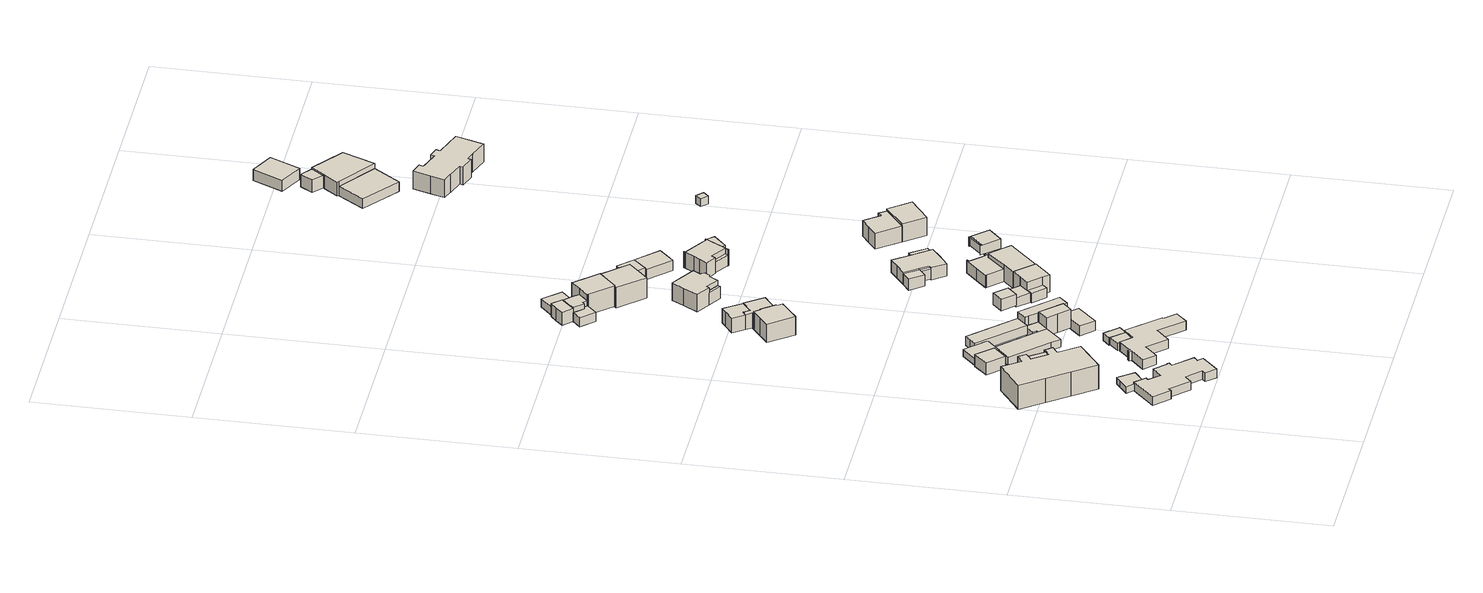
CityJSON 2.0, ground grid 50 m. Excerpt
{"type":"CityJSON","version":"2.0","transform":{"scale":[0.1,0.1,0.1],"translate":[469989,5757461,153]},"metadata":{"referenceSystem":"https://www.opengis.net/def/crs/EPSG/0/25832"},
"CityObjects":{
"building1":{"type":"Building","attributes":{"Gemeindeschluessel":"05711000","BezugspunktDach":"2000","function":"31001_1010","measuredHeight":3.05},"address":[{"country":"Germany","locality":"Bielefeld","thoroughfareNumber":"36","thoroughfareName":"Pferdekampweg"}],"geometry":[{"type":"Solid","lod":"1","boundaries":[[[[0,1,2,3,4,5,6,7,8,9,10,11,12,13,14,15,16,17,18,19,20,21]],[[22,23,24,25,26,27,28,29,30,31,32,33,34,35,36,37,38,39,40,41,42,43]],[[22,43,21,20]],[[23,22,20,19]],[[24,23,19,18]],[[25,24,18,17]],[[26,25,17,16]],[[27,26,16,15]],[[28,27,15,14]],[[29,28,14,13]],[[30,29,13,12]],[[31,30,12,11]],[[32,31,11,10]],[[33,32,10,9]],[[34,33,9,8]],[[35,34,8,7]],[[36,35,7,6]],[[37,36,6,5]],[[38,37,5,4]],[[39,38,4,3]],[[40,39,3,2]],[[41,40,2,1]],[[42,41,1,0]],[[43,42,0,21]]]]}]},
"building2":{"type":"Building","attributes":{"Gemeindeschluessel":"05711000","BezugspunktDach":"2000","function":"51009_1611","measuredHeight":2.29},"address":[{"country":"Germany"}],"geometry":[{"type":"Solid","lod":"1","boundaries":[[[[44,45,46,47,48,49,50]],[[51,52,53,54,55,56,57]],[[51,57,50,49]],[[52,51,49,48]],[[53,52,48,47]],[[54,53,47,46]],[[55,54,46,45]],[[56,55,45,44]],[[57,56,44,50]]]]}]},
"building3":{"type":"Building","attributes":{"Gemeindeschluessel":"05711000","function":"31001_1010"},"address":[{"country":"Germany","locality":"Bielefeld","thoroughfareNumber":"34b","thoroughfareName":"Pferdekampweg"},{"country":"Germany","locality":"Bielefeld","thoroughfareNumber":"34a","thoroughfareName":"Pferdekampweg"}],"children":["building3-1","building3-2"]},
"building3-1":{"type":"BuildingPart","attributes":{"BezugspunktDach":"2000","measuredHeight":9.28},"parents":["building3"],"geometry":[{"type":"Solid","lod":"1","boundaries":[[[[58,59,60,61,62,63,64,65,66,67,68,69,70,71,72,73]],[[74,75,76,77,78,79,80,81,82,83,84,85,86,87,88,89]],[[74,89,73,72]],[[75,74,72,71]],[[76,75,71,70]],[[77,76,70,69]],[[78,77,69,68]],[[79,78,68,67]],[[80,79,67,66]],[[81,80,66,65]],[[82,81,65,64]],[[83,82,64,63]],[[84,83,63,62]],[[85,84,62,61]],[[86,85,61,60]],[[87,86,60,59]],[[88,87,59,58]],[[89,88,58,73]]]]}]},
"building3-2":{"type":"BuildingPart","attributes":{"BezugspunktDach":"2000","measuredHeight":8.05},"parents":["building3"],"geometry":[{"type":"Solid","lod":"1","boundaries":[[[[90,91,92,93]],[[79,78,77,80]],[[79,80,93,92]],[[78,79,92,91]],[[77,78,91,90]],[[80,77,90,93]]]]}]},
"building4":{"type":"Building","attributes":{"Gemeindeschluessel":"05711000","BezugspunktDach":"2000","function":"31001_2460","measuredHeight":5.21},"address":[{"country":"Germany","locality":"Bielefeld","thoroughfareNumber":"40","thoroughfareName":"Pferdekampweg"}],"geometry":[{"type":"Solid","lod":"1","boundaries":[[[[94,95,96,97]],[[98,99,100,101]],[[98,101,97,96]],[[99,98,96,95]],[[100,99,95,94]],[[101,100,94,97]]]]}]},
"building5":{"type":"Building","attributes":{"Gemeindeschluessel":"05711000","BezugspunktDach":"2000","function":"51009_1610","measuredHeight":2.5},"address":[{"country":"Germany"}],"geometry":[{"type":"Solid","lod":"1","boundaries":[[[[102,103,104,105,106]],[[107,108,109,110,111]],[[107,111,106,105]],[[108,107,105,104]],[[109,108,104,103]],[[110,109,103,102]],[[111,110,102,106]]]]}]},
"building6":{"type":"Building","attributes":{"Gemeindeschluessel":"05711000","function":"31001_2740"},"address":[{"country":"Germany","locality":"Bielefeld","thoroughfareNumber":"40","thoroughfareName":"Pferdekampweg"}],"children":["building6-1","building6-2"]},
"building6-1":{"type":"BuildingPart","attributes":{"BezugspunktDach":"2000","measuredHeight":2.87},"parents":["building6"],"geometry":[{"type":"Solid","lod":"1","boundaries":[[[[112,113,114,115,116,117,118]],[[119,120,121,122,123,124,125]],[[119,125,118,117]],[[120,119,117,116]],[[121,120,116,115]],[[122,121,115,114]],[[123,122,114,113]],[[124,123,113,112]],[[125,124,112,118]]]]}]},
"building6-2":{"type":"BuildingPart","attributes":{"BezugspunktDach":"2000","measuredHeight":2.87},"parents":["building6"],"geometry":[{"type":"Solid","lod":"1","boundaries":[[[[126,127,128,129,130,112,118,131]],[[125,124,132,133,134,135,136,137]],[[125,137,131,118]],[[124,125,118,112]],[[132,124,112,130]],[[133,132,130,129]],[[134,133,129,128]],[[135,134,128,127]],[[136,135,127,126]],[[137,136,126,131]]]]}]},
"building7":{"type":"Building","attributes":{"Gemeindeschluessel":"05711000","BezugspunktDach":"2000","function":"31001_1010","measuredHeight":3.17},"address":[{"country":"Germany","locality":"Bielefeld","thoroughfareNumber":"38","thoroughfareName":"Pferdekampweg"}],"geometry":[{"type":"Solid","lod":"1","boundaries":[[[[138,139,140,141,142,143,144,145,146,147,148,149,150,151,152,153,154]],[[155,156,157,158,159,160,161,162,163,164,165,166,167,168,169,170,171]],[[155,171,154,153]],[[156,155,153,152]],[[157,156,152,151]],[[158,157,151,150]],[[159,158,150,149]],[[160,159,149,148]],[[161,160,148,147]],[[162,161,147,146]],[[163,162,146,145]],[[164,163,145,144]],[[165,164,144,143]],[[166,165,143,142]],[[167,166,142,141]],[[168,167,141,140]],[[169,168,140,139]],[[170,169,139,138]],[[171,170,138,154]]]]}]},
"building8":{"type":"Building","attributes":{"Gemeindeschluessel":"05711000","function":"31001_2460"},"address":[{"country":"Germany","locality":"Bielefeld","thoroughfareNumber":"38","thoroughfareName":"Pferdekampweg"}],"children":["building8-1","building8-2"]},
"building8-1":{"type":"BuildingPart","attributes":{"BezugspunktDach":"2000","measuredHeight":2.53},"parents":["building8"],"geometry":[{"type":"Solid","lod":"1","boundaries":[[[[172,173,174,175,176]],[[177,178,179,180,181]],[[177,181,176,175]],[[178,177,175,174]],[[179,178,174,173]],[[180,179,173,172]],[[181,180,172,176]]]]}]},
"building8-2":{"type":"BuildingPart","attributes":{"BezugspunktDach":"2000","measuredHeight":2.61},"address":[{"country":"Germany","locality":"Bielefeld","thoroughfareNumber":"38","thoroughfareName":"Pferdekampweg"}],"parents":["building8"],"geometry":[{"type":"Solid","lod":"1","boundaries":[[[[182,183,184,185,172,176,186]],[[187,188,189,190,191,192,193]],[[187,193,186,176]],[[188,187,176,172]],[[189,188,172,185]],[[190,189,185,184]],[[191,190,184,183]],[[192,191,183,182]],[[193,192,182,186]]]]}]},
"building9":{"type":"Building","attributes":{"Gemeindeschluessel":"05711000","BezugspunktDach":"2000","function":"31001_2460","measuredHeight":3.44},"address":[{"country":"Germany","locality":"Bielefeld","thoroughfareNumber":"40","thoroughfareName":"Pferdekampweg"}],"geometry":[{"type":"Solid","lod":"1","boundaries":[[[[194,195,196,197,198,199]],[[200,110,201,202,203,204]],[[200,204,199,198]],[[110,200,198,197]],[[201,110,197,196]],[[202,201,196,195]],[[203,202,195,194]],[[204,203,194,199]]]]}]},
"building10":{"type":"Building","attributes":{"Gemeindeschluessel":"05711000","BezugspunktDach":"2100","function":"51009_1610","measuredHeight":3.35},"address":[{"country":"Germany"}],"geometry":[{"type":"Solid","lod":"1","boundaries":[[[[205,206,207,208]],[[209,210,211,212]],[[209,212,208,207]],[[210,209,207,206]],[[211,210,206,205]],[[212,211,205,208]]]]}]},
"building11":{"type":"Building","attributes":{"Gemeindeschluessel":"05711000","function":"31001_1100"},"address":[{"country":"Germany","locality":"Bielefeld","thoroughfareNumber":"40","thoroughfareName":"Pferdekampweg"}],"children":["building11-1","building11-2"]},
"building11-1":{"type":"BuildingPart","attributes":{"BezugspunktDach":"2000","measuredHeight":8.12},"parents":["building11"],"geometry":[{"type":"Solid","lod":"1","boundaries":[[[[213,214,215,216,217,218,219,220]],[[221,222,223,224,225,226,227,228]],[[221,228,220,219]],[[222,221,219,218]],[[223,222,218,217]],[[224,223,217,216]],[[225,224,216,215]],[[226,225,215,214]],[[227,226,214,213]],[[228,227,213,220]]]]}]},
"building11-2":{"type":"BuildingPart","attributes":{"BezugspunktDach":"2000","measuredHeight":8.36},"parents":["building11"],"geometry":[{"type":"Solid","lod":"1","boundaries":[[[[229,230,231,232,233]],[[234,235,236,223,222]],[[234,222,233,232]],[[235,234,232,231]],[[236,235,231,230]],[[223,236,230,229]],[[222,223,229,233]]]]}]},
"building12":{"type":"Building","attributes":{"Gemeindeschluessel":"05711000","function":"31001_1010"},"address":[{"country":"Germany","locality":"Bielefeld","thoroughfareNumber":"35","thoroughfareName":"Pferdekampweg"}],"children":["building12-1","building12-2","building12-3"]},
"building12-1":{"type":"BuildingPart","attributes":{"BezugspunktDach":"2000","measuredHeight":8.69},"parents":["building12"],"geometry":[{"type":"Solid","lod":"1","boundaries":[[[[237,238,239,240,241,242,243,244,245,246,247]],[[248,249,250,251,252,253,254,255,256,257,258]],[[248,258,247,246]],[[249,248,246,245]],[[250,249,245,244]],[[251,250,244,243]],[[252,251,243,242]],[[253,252,242,241]],[[254,253,241,240]],[[255,254,240,239]],[[256,255,239,238]],[[257,256,238,237]],[[258,257,237,247]]]]}]},
"building12-2":{"type":"BuildingPart","attributes":{"BezugspunktDach":"2000","measuredHeight":7.67},"address":[{"country":"Germany","locality":"Bielefeld","thoroughfareNumber":"35","thoroughfareName":"Pferdekampweg"}],"parents":["building12"],"geometry":[{"type":"Solid","lod":"1","boundaries":[[[[259,260,261,262,263,264,265,266,267,268,269]],[[270,271,272,273,274,275,276,277,278,279,280]],[[270,280,269,268]],[[271,270,268,267]],[[272,271,267,266]],[[273,272,266,265]],[[274,273,265,264]],[[275,274,264,263]],[[276,275,263,262]],[[277,276,262,261]],[[278,277,261,260]],[[279,278,260,259]],[[280,279,259,269]]]]}]},
"building12-3":{"type":"BuildingPart","attributes":{"BezugspunktDach":"2000","measuredHeight":7.54},"address":[{"country":"Germany","locality":"Bielefeld","thoroughfareNumber":"35","thoroughfareName":"Pferdekampweg"}],"parents":["building12"],"geometry":[{"type":"Solid","lod":"1","boundaries":[[[[281,282,283,284,285,286,287,288]],[[289,279,278,277,290,291,292,280]],[[289,280,288,287]],[[279,289,287,286]],[[278,279,286,285]],[[277,278,285,284]],[[290,277,284,283]],[[291,290,283,282]],[[292,291,282,281]],[[280,292,281,288]]]]}]},
"building13":{"type":"Building","attributes":{"Gemeindeschluessel":"05711000","BezugspunktDach":"2100","function":"51009_1610","measuredHeight":3.05},"address":[{"country":"Germany"}],"geometry":[{"type":"Solid","lod":"1","boundaries":[[[[293,294,295,296,297,298,299]],[[300,301,302,303,304,305,306]],[[300,306,299,298]],[[301,300,298,297]],[[302,301,297,296]],[[303,302,296,295]],[[304,303,295,294]],[[305,304,294,293]],[[306,305,293,299]]]]}]},
"building14":{"type":"Building","attributes":{"Gemeindeschluessel":"05711000","BezugspunktDach":"2000","function":"31001_2460","measuredHeight":5.23},"address":[{"country":"Germany","locality":"Bielefeld","thoroughfareNumber":"40b","thoroughfareName":"Pferdekampweg"}],"geometry":[{"type":"Solid","lod":"1","boundaries":[[[[307,308,309,310]],[[311,312,313,314]],[[311,314,310,309]],[[312,311,309,308]],[[313,312,308,307]],[[314,313,307,310]]]]}]},
"building15":{"type":"Building","attributes":{"Gemeindeschluessel":"05711000","BezugspunktDach":"2000","function":"31001_2460","measuredHeight":5.97},"address":[{"country":"Germany","locality":"Bielefeld","thoroughfareNumber":"116","thoroughfareName":"Senner Hellweg"}],"geometry":[{"type":"Solid","lod":"1","boundaries":[[[[315,316,317,318,319,320,321]],[[306,322,323,324,325,326,327]],[[306,327,321,320]],[[322,306,320,319]],[[323,322,319,318]],[[324,323,318,317]],[[325,324,317,316]],[[326,325,316,315]],[[327,326,315,321]]]]}]},
"building16":{"type":"Building","attributes":{"Gemeindeschluessel":"05711000","function":"31001_1010"},"address":[{"country":"Germany","locality":"Bielefeld","thoroughfareNumber":"116","thoroughfareName":"Senner Hellweg"}],"children":["building16-1","building16-2"]},
"building16-1":{"type":"BuildingPart","attributes":{"BezugspunktDach":"2000","measuredHeight":9.61},"parents":["building16"],"geometry":[{"type":"Solid","lod":"1","boundaries":[[[[328,329,330,331,332,333,334,335,336,337,338,339,340]],[[341,342,343,344,345,346,347,348,349,350,351,352,353]],[[341,353,340,339]],[[342,341,339,338]],[[343,342,338,337]],[[344,343,337,336]],[[345,344,336,335]],[[346,345,335,334]],[[347,346,334,333]],[[348,347,333,332]],[[349,348,332,331]],[[350,349,331,330]],[[351,350,330,329]],[[352,351,329,328]],[[353,352,328,340]]]]}]},
"building16-2":{"type":"BuildingPart","attributes":{"BezugspunktDach":"2000","measuredHeight":6.7},"parents":["building16"],"geometry":[{"type":"Solid","lod":"1","boundaries":[[[[354,355,356,357,358,359,360,361,362]],[[363,348,364,365,366,367,368,369,350]],[[363,350,362,361]],[[348,363,361,360]],[[364,348,360,359]],[[365,364,359,358]],[[366,365,358,357]],[[367,366,357,356]],[[368,367,356,355]],[[369,368,355,354]],[[350,369,354,362]]]]}]},
"building17":{"type":"Building","attributes":{"Gemeindeschluessel":"05711000","function":"31001_1010"},"address":[{"country":"Germany","locality":"Bielefeld","thoroughfareNumber":"40b","thoroughfareName":"Pferdekampweg"}],"children":["building17-1","building17-2","building17-3"]},
"building17-1":{"type":"BuildingPart","attributes":{"BezugspunktDach":"2000","measuredHeight":8.81},"parents":["building17"],"geometry":[{"type":"Solid","lod":"1","boundaries":[[[[370,371,372,373,374,375,376,377]],[[378,379,380,381,382,383,384,385]],[[378,385,377,376]],[[379,378,376,375]],[[380,379,375,374]],[[381,380,374,373]],[[382,381,373,372]],[[383,382,372,371]],[[384,383,371,370]],[[385,384,370,377]]]]}]},
"building17-2":{"type":"BuildingPart","attributes":{"BezugspunktDach":"2000","measuredHeight":3.34},"parents":["building17"],"geometry":[{"type":"Solid","lod":"1","boundaries":[[[[386,387,388,389,390]],[[391,392,393,394,381]],[[391,381,390,389]],[[392,391,389,388]],[[393,392,388,387]],[[394,393,387,386]],[[381,394,386,390]]]]}]},
"building17-3":{"type":"BuildingPart","attributes":{"BezugspunktDach":"2000","measuredHeight":3.44},"parents":["building17"],"geometry":[{"type":"Solid","lod":"1","boundaries":[[[[395,396,397,398,399]],[[400,401,391,380,379]],[[400,379,399,398]],[[401,400,398,397]],[[391,401,397,396]],[[380,391,396,395]],[[379,380,395,399]]]]}]},
"building18":{"type":"Building","attributes":{"Gemeindeschluessel":"05711000","BezugspunktDach":"2000","function":"51009_1611","measuredHeight":2.87},"address":[{"country":"Germany"}],"geometry":[{"type":"Solid","lod":"1","boundaries":[[[[402,403,404,405,406,407]],[[408,409,410,411,412,413]],[[408,413,407,406]],[[409,408,406,405]],[[410,409,405,404]],[[411,410,404,403]],[[412,411,403,402]],[[413,412,402,407]]]]}]},
"building19":{"type":"Building","attributes":{"Gemeindeschluessel":"05711000","BezugspunktDach":"2000","function":"51009_1610","measuredHeight":4.26},"address":[{"country":"Germany"}],"geometry":[{"type":"Solid","lod":"1","boundaries":[[[[414,415,416,417]],[[418,419,420,421]],[[418,421,417,416]],[[419,418,416,415]],[[420,419,415,414]],[[421,420,414,417]]]]}]},
"building20":{"type":"Building","attributes":{"Gemeindeschluessel":"05711000","BezugspunktDach":"2000","function":"31001_1010","measuredHeight":8.86},"address":[{"country":"Germany","locality":"Bielefeld","thoroughfareNumber":"116b","thoroughfareName":"Senner Hellweg"}],"geometry":[{"type":"Solid","lod":"1","boundaries":[[[[422,423,424,425,426,427,428,429,430,431,432,433,434]],[[435,436,437,438,439,440,441,442,443,444,445,446,447]],[[435,447,434,433]],[[436,435,433,432]],[[437,436,432,431]],[[438,437,431,430]],[[439,438,430,429]],[[440,439,429,428]],[[441,440,428,427]],[[442,441,427,426]],[[443,442,426,425]],[[444,443,425,424]],[[445,444,424,423]],[[446,445,423,422]],[[447,446,422,434]]]]}]},
"building21":{"type":"Building","attributes":{"Gemeindeschluessel":"05711000","BezugspunktDach":"2000","function":"31001_1010","measuredHeight":9.72},"address":[{"country":"Germany","locality":"Bielefeld","thoroughfareNumber":"116a","thoroughfareName":"Senner Hellweg"}],"geometry":[{"type":"Solid","lod":"1","boundaries":[[[[448,449,450,451,452,453,454,455]],[[456,457,458,459,460,461,462,463]],[[456,463,455,454]],[[457,456,454,453]],[[458,457,453,452]],[[459,458,452,451]],[[460,459,451,450]],[[461,460,450,449]],[[462,461,449,448]],[[463,462,448,455]]]]}]},
"building22":{"type":"Building","attributes":{"Gemeindeschluessel":"05711000","function":"31001_1010"},"address":[{"country":"Germany","locality":"Bielefeld","thoroughfareNumber":"42","thoroughfareName":"Pferdekampweg"}],"children":["building22-1","building22-2","building22-3"]},
"building22-1":{"type":"BuildingPart","attributes":{"BezugspunktDach":"2000","measuredHeight":5.36},"parents":["building22"],"geometry":[{"type":"Solid","lod":"1","boundaries":[[[[464,465,466,467,468,469,470,471,472,473]],[[474,475,476,477,478,479,480,481,482,483]],[[474,483,473,472]],[[475,474,472,471]],[[476,475,471,470]],[[477,476,470,469]],[[478,477,469,468]],[[479,478,468,467]],[[480,479,467,466]],[[481,480,466,465]],[[482,481,465,464]],[[483,482,464,473]]]]}]},
"building22-2":{"type":"BuildingPart","attributes":{"BezugspunktDach":"2000","measuredHeight":3.88},"parents":["building22"],"geometry":[{"type":"Solid","lod":"1","boundaries":[[[[484,485,486,487,488]],[[489,490,478,477,491]],[[489,491,488,487]],[[490,489,487,486]],[[478,490,486,485]],[[477,478,485,484]],[[491,477,484,488]]]]}]},
"building22-3":{"type":"BuildingPart","attributes":{"BezugspunktDach":"2000","measuredHeight":3.59},"address":[{"country":"Germany","locality":"Bielefeld","thoroughfareNumber":"42","thoroughfareName":"Pferdekampweg"}],"parents":["building22"],"geometry":[{"type":"Solid","lod":"1","boundaries":[[[[484,488,492,493]],[[494,495,496,497]],[[494,497,493,492]],[[495,494,492,488]],[[496,495,488,484]],[[497,496,484,493]]]]}]},
"building23":{"type":"Building","attributes":{"Gemeindeschluessel":"05711000","function":"31001_1010"},"address":[{"country":"Germany","locality":"Bielefeld","thoroughfareNumber":"42a","thoroughfareName":"Pferdekampweg"}],"children":["building23-1","building23-2","building23-3"]},
"building23-1":{"type":"BuildingPart","attributes":{"BezugspunktDach":"2000","measuredHeight":7.47},"parents":["building23"],"geometry":[{"type":"Solid","lod":"1","boundaries":[[[[498,499,500,501,502,503,504,505]],[[506,507,508,509,510,511,512,513]],[[506,513,505,504]],[[507,506,504,503]],[[508,507,503,502]],[[509,508,502,501]],[[510,509,501,500]],[[511,510,500,499]],[[512,511,499,498]],[[513,512,498,505]]]]}]},
"building23-2":{"type":"BuildingPart","attributes":{"BezugspunktDach":"2000","measuredHeight":7.61},"parents":["building23"],"geometry":[{"type":"Solid","lod":"1","boundaries":[[[[514,515,516,517,518,519,520,521,522,523,524,525,526]],[[527,528,529,511,510,530,509,531,532,533,534,535,536]],[[527,536,526,525]],[[528,527,525,524]],[[529,528,524,523]],[[511,529,523,522]],[[510,511,522,521]],[[530,510,521,520]],[[509,530,520,519]],[[531,509,519,518]],[[532,531,518,517]],[[533,532,517,516]],[[534,533,516,515]],[[535,534,515,514]],[[536,535,514,526]]]]}]},
"building23-3":{"type":"BuildingPart","attributes":{"BezugspunktDach":"2000","measuredHeight":2.85},"address":[{"country":"Germany","locality":"Bielefeld","thoroughfareNumber":"42a","thoroughfareName":"Pferdekampweg"}],"parents":["building23"],"geometry":[{"type":"Solid","lod":"1","boundaries":[[[[537,538,539,540]],[[541,542,543,544]],[[541,544,540,539]],[[542,541,539,538]],[[543,542,538,537]],[[544,543,537,540]]]]}]},
"building24":{"type":"Building","attributes":{"Gemeindeschluessel":"05711000","BezugspunktDach":"2000","function":"31001_2460","measuredHeight":3.83},"address":[{"country":"Germany","locality":"Bielefeld","thoroughfareNumber":"116a","thoroughfareName":"Senner Hellweg"}],"geometry":[{"type":"Solid","lod":"1","boundaries":[[[[545,546,547,548]],[[549,550,551,552]],[[549,552,548,547]],[[550,549,547,546]],[[551,550,546,545]],[[552,551,545,548]]]]}]},
"building25":{"type":"Building","attributes":{"Gemeindeschluessel":"05711000","BezugspunktDach":"2000","function":"31001_2460","measuredHeight":3.72},"address":[{"country":"Germany","locality":"Bielefeld","thoroughfareNumber":"42","thoroughfareName":"Pferdekampweg"}],"geometry":[{"type":"Solid","lod":"1","boundaries":[[[[553,554,555,556]],[[557,558,559,560]],[[557,560,556,555]],[[558,557,555,554]],[[559,558,554,553]],[[560,559,553,556]]]]}]},
"building26":{"type":"Building","attributes":{"Gemeindeschluessel":"05711000","function":"31001_1010"},"address":[{"country":"Germany","locality":"Bielefeld","thoroughfareNumber":"118","thoroughfareName":"Senner Hellweg"}],"children":["building26-1","building26-2","building26-3"]},
"building26-1":{"type":"BuildingPart","attributes":{"BezugspunktDach":"2000","measuredHeight":8.5},"parents":["building26"],"geometry":[{"type":"Solid","lod":"1","boundaries":[[[[561,562,563,564,565,566,567,568,569,570,571,572,573,574,575,576,577]],[[578,579,580,581,582,583,584,585,586,587,588,589,590,591,592,593,594]],[[578,594,577,576]],[[579,578,576,575]],[[580,579,575,574]],[[581,580,574,573]],[[582,581,573,572]],[[583,582,572,571]],[[584,583,571,570]],[[585,584,570,569]],[[586,585,569,568]],[[587,586,568,567]],[[588,587,567,566]],[[589,588,566,565]],[[590,589,565,564]],[[591,590,564,563]],[[592,591,563,562]],[[593,592,562,561]],[[594,593,561,577]]]]}]},
"building26-2":{"type":"BuildingPart","attributes":{"BezugspunktDach":"2000","measuredHeight":3.83},"address":[{"country":"Germany","locality":"Bielefeld","thoroughfareNumber":"118","thoroughfareName":"Senner Hellweg"}],"parents":["building26"],"geometry":[{"type":"Solid","lod":"1","boundaries":[[[[595,596,597,598]],[[599,600,601,602]],[[599,602,598,597]],[[600,599,597,596]],[[601,600,596,595]],[[602,601,595,598]]]]}]},
"building26-3":{"type":"BuildingPart","attributes":{"BezugspunktDach":"2000","measuredHeight":3.61},"address":[{"country":"Germany","locality":"Bielefeld","thoroughfareNumber":"118","thoroughfareName":"Senner Hellweg"}],"parents":["building26"],"geometry":[{"type":"Solid","lod":"1","boundaries":[[[[603,604,605,606]],[[607,608,609,610]],[[607,610,606,605]],[[608,607,605,604]],[[609,608,604,603]],[[610,609,603,606]]]]}]},
"building27":{"type":"Building","attributes":{"Gemeindeschluessel":"05711000","BezugspunktDach":"2000","function":"31001_2460","measuredHeight":3.91},"address":[{"country":"Germany","locality":"Bielefeld","thoroughfareNumber":"116b","thoroughfareName":"Senner Hellweg"}],"geometry":[{"type":"Solid","lod":"1","boundaries":[[[[611,548,612,547,613,614,615]],[[616,617,618,619,620,621,622]],[[616,622,615,614]],[[617,616,614,613]],[[618,617,613,547]],[[619,618,547,612]],[[620,619,612,548]],[[621,620,548,611]],[[622,621,611,615]]]]}]},
"building28":{"type":"Building","attributes":{"Gemeindeschluessel":"05711000","function":"31001_2460"},"address":[{"country":"Germany","locality":"Bielefeld","thoroughfareNumber":"42a","thoroughfareName":"Pferdekampweg"}],"children":["building28-1","building28-2"]},
"building28-1":{"type":"BuildingPart","attributes":{"BezugspunktDach":"2000","measuredHeight":3.18},"parents":["building28"],"geometry":[{"type":"Solid","lod":"1","boundaries":[[[[623,624,625,626,627,628,629,630]],[[631,632,633,634,635,636,637,638]],[[631,638,630,629]],[[632,631,629,628]],[[633,632,628,627]],[[634,633,627,626]],[[635,634,626,625]],[[636,635,625,624]],[[637,636,624,623]],[[638,637,623,630]]]]}]},
"building28-2":{"type":"BuildingPart","attributes":{"BezugspunktDach":"2000","measuredHeight":2.77},"address":[{"country":"Germany","locality":"Bielefeld","thoroughfareNumber":"42a","thoroughfareName":"Pferdekampweg"}],"parents":["building28"],"geometry":[{"type":"Solid","lod":"1","boundaries":[[[[623,626,625,624]],[[639,640,641,642]],[[639,642,624,625]],[[640,639,625,626]],[[641,640,626,623]],[[642,641,623,624]]]]}]},
"building29":{"type":"Building","attributes":{"Gemeindeschluessel":"05711000","BezugspunktDach":"2000","function":"31001_2460","measuredHeight":2.38},"address":[{"country":"Germany","locality":"Bielefeld","thoroughfareNumber":"118","thoroughfareName":"Senner Hellweg"}],"geometry":[{"type":"Solid","lod":"1","boundaries":[[[[643,644,645,646]],[[647,648,649,650]],[[647,650,646,645]],[[648,647,645,644]],[[649,648,644,643]],[[650,649,643,646]]]]}]},
"building30":{"type":"Building","attributes":{"Gemeindeschluessel":"05711000","BezugspunktDach":"2000","function":"31001_1010","measuredHeight":9.04},"address":[{"country":"Germany","locality":"Bielefeld","thoroughfareNumber":"44","thoroughfareName":"Pferdekampweg"}],"geometry":[{"type":"Solid","lod":"1","boundaries":[[[[651,652,653,654,655,656,657,658]],[[659,660,661,662,663,664,665,666]],[[659,666,658,657]],[[660,659,657,656]],[[661,660,656,655]],[[662,661,655,654]],[[663,662,654,653]],[[664,663,653,652]],[[665,664,652,651]],[[666,665,651,658]]]]}]},
"building31":{"type":"Building","attributes":{"Gemeindeschluessel":"05711000","BezugspunktDach":"2000","function":"31001_2460","measuredHeight":8.84},"address":[{"country":"Germany","locality":"Bielefeld","thoroughfareNumber":"44","thoroughfareName":"Pferdekampweg"}],"geometry":[{"type":"Solid","lod":"1","boundaries":[[[[667,668,669,670]],[[671,672,673,674]],[[671,674,670,669]],[[672,671,669,668]],[[673,672,668,667]],[[674,673,667,670]]]]}]},
"building32":{"type":"Building","attributes":{"Gemeindeschluessel":"05711000","BezugspunktDach":"2000","function":"31001_2523","measuredHeight":2.71},"address":[{"country":"Germany","locality":"Bielefeld","thoroughfareNumber":"83","thoroughfareName":"Senner Hellweg"}],"geometry":[{"type":"Solid","lod":"1","boundaries":[[[[675,676,677,678]],[[679,680,681,682]],[[679,682,678,677]],[[680,679,677,676]],[[681,680,676,675]],[[682,681,675,678]]]]}]},
"building33":{"type":"Building","attributes":{"Gemeindeschluessel":"05711000","function":"31001_2720"},"address":[{"country":"Germany","locality":"Bielefeld","thoroughfareNumber":"151","thoroughfareName":"Senner Hellweg"}],"children":["building33-1","building33-2","building33-3"]},
"building33-1":{"type":"BuildingPart","attributes":{"BezugspunktDach":"2000","measuredHeight":3.33},"parents":["building33"],"geometry":[{"type":"Solid","lod":"1","boundaries":[[[[683,684,685,686]],[[687,688,689,690]],[[687,690,686,685]],[[688,687,685,684]],[[689,688,684,683]],[[690,689,683,686]]]]}]},
"building33-2":{"type":"BuildingPart","attributes":{"BezugspunktDach":"2000","measuredHeight":5.47},"address":[{"country":"Germany","locality":"Bielefeld","thoroughfareNumber":"151","thoroughfareName":"Senner Hellweg"}],"parents":["building33"],"geometry":[{"type":"Solid","lod":"1","boundaries":[[[[691,692,693,694,695,696,697,698]],[[699,700,701,702,703,704,705,706]],[[699,706,698,697]],[[700,699,697,696]],[[701,700,696,695]],[[702,701,695,694]],[[703,702,694,693]],[[704,703,693,692]],[[705,704,692,691]],[[706,705,691,698]]]]}]},
"building33-3":{"type":"BuildingPart","attributes":{"BezugspunktDach":"2000","measuredHeight":4.45},"parents":["building33"],"geometry":[{"type":"Solid","lod":"1","boundaries":[[[[707,708,709,710]],[[703,711,712,704]],[[703,704,710,709]],[[711,703,709,708]],[[712,711,708,707]],[[704,712,707,710]]]]}]},
"building34":{"type":"Building","attributes":{"Gemeindeschluessel":"05711000","BezugspunktDach":"2000","function":"31001_3000","measuredHeight":9.53},"address":[{"country":"Germany","locality":"Bielefeld","thoroughfareNumber":"151","thoroughfareName":"Senner Hellweg"}],"geometry":[{"type":"Solid","lod":"1","boundaries":[[[[713,714,715,716,717,718,719,720,721,722,723,724,725,726,727,728,729,730,731]],[[732,733,734,735,736,737,738,739,740,741,742,743,744,745,746,747,748,749,750]],[[732,750,731,730]],[[733,732,730,729]],[[734,733,729,728]],[[735,734,728,727]],[[736,735,727,726]],[[737,736,726,725]],[[738,737,725,724]],[[739,738,724,723]],[[740,739,723,722]],[[741,740,722,721]],[[742,741,721,720]],[[743,742,720,719]],[[744,743,719,718]],[[745,744,718,717]],[[746,745,717,716]],[[747,746,716,715]],[[748,747,715,714]],[[749,748,714,713]],[[750,749,713,731]]]]}]},
"building35":{"type":"Building","attributes":{"Gemeindeschluessel":"05711000","BezugspunktDach":"2000","function":"31001_2720","measuredHeight":4.55},"address":[{"country":"Germany","locality":"Bielefeld","thoroughfareNumber":"151","thoroughfareName":"Senner Hellweg"}],"geometry":[{"type":"Solid","lod":"1","boundaries":[[[[751,752,753,754]],[[755,756,757,758]],[[755,758,754,753]],[[756,755,753,752]],[[757,756,752,751]],[[758,757,751,754]]]]}]}
},
"vertices":[
[190,202,38],[183,210,38],[160,234,38],[159,233,38],[85,163,38],[132,115,38],[140,123,38],[195,66,38],[219,88,38],[262,43,38],[251,32,38],[280,2,38],[335,54,38],[320,69,38],[334,81,38],[278,140,38],[289,150,38],[285,155,38],[283,153,38],[246,191,38],[214,161,38],[182,195,38],[214,161,8],[246,191,8],[283,153,8],[285,155,8],[289,150,8],[278,140,8],[334,81,8],[320,69,8],[335,54,8],[280,2,8],[251,32,8],[262,43,8],[219,88,8],[195,66,8],[140,123,8],[132,115,8],[85,163,8],[159,233,8],[160,234,8],[183,210,8],[190,202,8],[182,195,8],
[188,291,32],[169,277,32],[139,254,32],[159,233,32],[160,234,32],[183,210,32],[225,242,32],[183,210,9],[160,234,9],[159,233,9],[139,254,9],[169,277,9],[188,291,9],[225,242,9],
[3,559,84],[57,486,84],[109,416,84],[164,343,84],[262,416,84],[215,479,84],[239,497,84],[221,520,84],[215,515,84],[198,502,84],[162,551,84],[179,564,84],[186,569,84],[168,592,84],[144,574,84],[101,632,84],[144,574,0],[168,592,0],[186,569,0],[179,564,0],[162,551,0],[198,502,0],[215,515,0],[221,520,0],[239,497,0],[215,479,0],[262,416,0],[164,343,0],[109,416,0],[57,486,0],[3,559,0],[101,632,0],
[179,564,81],[162,551,81],[198,502,81],[215,515,81],
[184,726,68],[140,683,68],[188,633,68],[232,675,68],[188,633,26],[140,683,26],[184,726,26],[232,675,26],
[259,740,54],[230,770,54],[184,726,54],[245,662,54],[292,707,54],[245,662,29],[184,726,29],[230,770,29],[259,740,29],[292,707,29],
[376,569,51],[265,681,51],[239,656,51],[212,629,51],[323,517,51],[346,493,51],[399,545,51],[346,493,23],[323,517,23],[212,629,23],[239,656,23],[265,681,23],[376,569,23],[399,545,23],
[410,602,51],[400,612,51],[392,604,51],[370,583,51],[380,573,51],[433,578,51],[380,573,23],[370,583,23],[392,604,23],[400,612,23],[410,602,23],[433,578,23],
[342,279,39],[337,285,39],[330,279,39],[336,273,39],[290,231,39],[324,195,39],[368,236,39],[423,177,39],[469,219,39],[539,144,39],[576,179,39],[542,215,39],[545,218,39],[452,318,39],[446,312,39],[414,285,39],[383,318,39],[414,285,7],[446,312,7],[452,318,7],[545,218,7],[542,215,7],[576,179,7],[539,144,7],[469,219,7],[423,177,7],[368,236,7],[324,195,7],[290,231,7],[336,273,7],[330,279,7],[337,285,7],[342,279,7],[383,318,7],
[407,353,36],[377,324,36],[383,318,36],[414,285,36],[446,312,36],[414,285,11],[383,318,11],[377,324,11],[407,353,11],[446,312,11],
[470,334,36],[463,341,36],[429,377,36],[405,355,36],[452,318,36],[446,312,10],[407,353,10],[405,355,10],[429,377,10],[463,341,10],[470,334,10],[452,318,10],
[428,640,60],[295,775,60],[277,757,60],[259,740,60],[392,604,60],[410,622,60],[392,604,29],[277,757,29],[295,775,29],[428,640,29],[410,622,29],
[495,512,51],[432,450,51],[471,410,51],[534,472,51],[471,410,17],[432,450,17],[495,512,17],[534,472,17],
[428,640,83],[400,612,83],[410,602,83],[433,578,83],[434,577,83],[495,512,83],[505,502,83],[535,531,83],[505,502,21],[495,512,21],[434,577,21],[433,578,21],[410,602,21],[400,612,21],[428,640,21],[535,531,21],
[434,577,86],[404,547,86],[433,518,86],[467,484,86],[495,512,86],[467,484,21],[433,518,21],[404,547,21],
[207,1388,111],[173,1362,111],[233,1285,111],[266,1311,111],[299,1337,111],[288,1352,111],[290,1354,111],[288,1357,111],[257,1397,111],[254,1395,111],[240,1414,111],[254,1395,47],[257,1397,47],[288,1357,47],[290,1354,47],[288,1352,47],[299,1337,47],[266,1311,47],[233,1285,47],[173,1362,47],[207,1388,47],[240,1414,47],
[262,1430,100],[248,1448,100],[234,1438,100],[248,1420,100],[240,1414,100],[254,1395,100],[257,1397,100],[265,1387,100],[288,1357,100],[344,1399,100],[300,1458,100],[344,1399,48],[288,1357,48],[265,1387,48],[257,1397,48],[254,1395,48],[240,1414,48],[248,1420,48],[234,1438,48],[248,1448,48],[262,1430,48],[300,1458,48],
[259,1514,99],[240,1500,99],[206,1475,99],[234,1438,99],[248,1448,99],[262,1430,99],[281,1444,99],[300,1458,99],[281,1444,48],[206,1475,48],[240,1500,48],[259,1514,48],
[130,1928,97],[171,1886,97],[205,1917,97],[204,1918,97],[192,1930,97],[185,1924,97],[157,1953,97],[185,1924,66],[192,1930,66],[204,1918,66],[205,1917,66],[171,1886,66],[130,1928,66],[157,1953,66],
[545,737,69],[513,706,69],[551,667,69],[583,698,69],[551,667,29],[513,706,29],[545,737,29],[583,698,29],
[196,1991,112],[200,1995,112],[173,2023,112],[151,2003,112],[129,1982,112],[157,1953,112],[178,1974,112],[129,1982,66],[151,2003,66],[173,2023,66],[200,1995,66],[196,1991,66],[178,1974,66],
[268,1975,136],[266,1977,136],[236,1948,136],[235,1947,136],[204,1918,136],[205,1917,136],[205,1916,136],[206,1917,136],[271,1846,136],[272,1846,136],[303,1875,136],[333,1903,136],[267,1974,136],[333,1903,64],[303,1875,64],[272,1846,64],[271,1846,64],[206,1917,64],[205,1916,64],[205,1917,64],[204,1918,64],[235,1947,64],[236,1948,64],[266,1977,64],[268,1975,64],[267,1974,64],
[223,1963,115],[196,1991,115],[176,1972,115],[157,1953,115],[185,1924,115],[192,1930,115],[204,1918,115],[216,1930,115],[236,1948,115],[216,1930,64],[192,1930,64],[185,1924,64],[157,1953,64],[176,1972,64],[196,1991,64],[223,1963,64],
[711,636,85],[654,695,85],[626,669,85],[624,667,85],[599,642,85],[638,602,85],[656,583,85],[683,610,85],[656,583,24],[638,602,24],[599,642,24],[624,667,24],[626,669,24],[654,695,24],[711,636,24],[683,610,24],
[589,703,57],[583,698,57],[551,667,57],[586,630,57],[624,667,57],[586,630,24],[551,667,24],[583,698,24],[589,703,24],
[599,642,58],[586,630,58],[583,626,58],[622,586,58],[638,602,58],[622,586,24],[583,626,24],
[220,2062,97],[175,2021,97],[200,1995,97],[196,1991,97],[223,1963,97],[270,2007,97],[223,1963,68],[196,1991,68],[200,1995,68],[175,2021,68],[220,2062,68],[270,2007,68],
[352,1579,96],[347,1571,96],[390,1545,96],[394,1553,96],[390,1545,54],[347,1571,54],[352,1579,54],[394,1553,54],
[421,1584,114],[424,1589,114],[430,1598,114],[427,1608,114],[421,1611,114],[437,1636,114],[355,1686,114],[330,1646,114],[302,1599,114],[347,1571,114],[352,1579,114],[394,1553,114],[412,1582,114],[394,1553,53],[352,1579,53],[347,1571,53],[302,1599,53],[330,1646,53],[355,1686,53],[437,1636,53],[421,1611,53],[427,1608,53],[430,1598,53],[424,1589,53],[421,1584,53],[412,1582,53],
[299,1871,134],[272,1846,134],[271,1846,134],[264,1840,134],[338,1761,134],[372,1793,134],[406,1825,134],[333,1903,134],[406,1825,62],[372,1793,62],[338,1761,62],[264,1840,62],[271,1846,62],[272,1846,62],[299,1871,62],[333,1903,62],
[738,957,85],[699,1008,85],[654,1069,85],[622,1045,85],[590,1021,85],[622,977,85],[642,950,85],[632,942,85],[663,900,85],[706,932,85],[663,900,42],[632,942,42],[642,950,42],[622,977,42],[590,1021,42],[622,1045,42],[654,1069,42],[699,1008,42],[738,957,42],[706,932,42],
[622,977,81],[590,1021,81],[560,998,81],[593,955,81],[612,969,81],[593,955,42],[560,998,42],[612,969,42],
[632,942,81],[642,950,81],[632,942,45],[612,969,45],[622,977,45],[642,950,45],
[778,759,83],[752,785,83],[749,789,83],[690,730,83],[654,695,83],[682,666,83],[711,636,83],[807,729,83],[711,636,25],[682,666,25],[654,695,25],[690,730,25],[749,789,25],[752,785,25],[778,759,25],[807,729,25],
[722,848,69],[720,850,69],[679,811,69],[644,777,69],[647,775,69],[690,730,69],[724,764,69],[749,789,69],[752,785,69],[768,801,69],[765,804,69],[758,798,69],[716,842,69],[758,798,25],[765,804,25],[768,801,25],[724,764,25],[647,775,25],[644,777,25],[679,811,25],[720,850,25],[722,848,25],[716,842,25],
[722,848,57],[716,842,57],[758,798,57],[765,804,57],[758,798,29],[716,842,29],[722,848,29],[765,804,29],
[452,1874,96],[410,1833,96],[455,1787,96],[497,1829,96],[455,1787,62],[410,1833,62],[452,1874,62],[497,1829,62],
[725,1028,72],[699,1008,72],[738,957,72],[763,977,72],[738,957,41],[699,1008,41],[725,1028,41],[763,977,41],
[537,1682,118],[535,1683,118],[512,1647,118],[500,1626,118],[498,1628,118],[483,1604,118],[517,1583,118],[518,1586,118],[524,1595,118],[575,1564,118],[569,1554,118],[572,1553,118],[597,1595,118],[620,1632,118],[617,1633,118],[615,1629,118],[534,1678,118],[615,1629,62],[617,1633,62],[620,1632,62],[597,1595,62],[572,1553,62],[569,1554,62],[575,1564,62],[524,1595,62],[518,1586,62],[517,1583,62],[483,1604,62],[498,1628,62],[500,1626,62],[512,1647,62],[535,1683,62],[537,1682,62],[534,1678,62],
[524,1595,101],[518,1586,101],[569,1554,101],[575,1564,101],[569,1554,63],[518,1586,63],[524,1595,63],[575,1564,63],
[537,1682,99],[534,1678,99],[615,1629,99],[617,1633,99],[615,1629,63],[534,1678,63],[537,1682,63],[617,1633,63],
[564,1761,96],[473,1805,96],[448,1781,96],[515,1713,96],[539,1737,96],[515,1713,61],[448,1781,61],[455,1787,61],[473,1805,61],[497,1829,61],[564,1761,61],[539,1737,61],
[870,869,59],[875,864,59],[832,824,59],[828,829,59],[826,828,59],[877,774,59],[923,817,59],[872,871,59],[923,817,27],[877,774,27],[826,828,27],[828,829,27],[832,824,27],[875,864,27],[870,869,27],[872,871,27],
[832,824,31],[828,829,31],[870,869,31],[875,864,31],
[672,1640,85],[628,1599,85],[648,1577,85],[692,1618,85],[648,1577,62],[628,1599,62],[672,1640,62],[692,1618,62],
[809,1167,99],[776,1141,99],[832,1069,99],[865,1095,99],[911,1130,99],[894,1153,99],[881,1142,99],[843,1192,99],[881,1142,44],[894,1153,44],[911,1130,44],[865,1095,44],[832,1069,44],[776,1141,44],[809,1167,44],[843,1192,44],
[911,1130,107],[832,1069,107],[884,1002,107],[964,1062,107],[884,1002,43],[832,1069,43],[911,1130,43],[964,1062,43],
[912,1716,89],[895,1698,89],[916,1678,89],[933,1696,89],[916,1678,62],[895,1698,62],[912,1716,62],[933,1696,62],
[722,2775,118],[662,2691,118],[781,2602,118],[844,2688,118],[781,2602,85],[662,2691,85],[722,2775,85],[844,2688,85],
[890,2794,136],[787,2870,136],[756,2830,136],[752,2824,136],[716,2779,136],[722,2775,136],[844,2688,136],[867,2741,136],[844,2688,87],[722,2775,87],[716,2779,87],[752,2824,87],[756,2830,87],[787,2870,87],[890,2794,87],[867,2741,87],
[750,2897,131],[723,2857,131],[756,2830,131],[787,2870,131],[723,2857,87],[750,2897,87],
[845,2552,145],[808,2564,145],[789,2506,145],[774,2461,145],[808,2450,145],[807,2448,145],[860,2430,145],[857,2419,145],[905,2403,145],[909,2414,145],[937,2405,145],[1001,2383,145],[1016,2430,145],[1031,2474,145],[938,2505,145],[943,2518,145],[910,2529,145],[905,2516,145],[840,2538,145],[905,2516,82],[910,2529,82],[943,2518,82],[938,2505,82],[1031,2474,82],[1016,2430,82],[1001,2383,82],[937,2405,82],[909,2414,82],[905,2403,82],[857,2419,82],[860,2430,82],[807,2448,82],[808,2450,82],[774,2461,82],[789,2506,82],[808,2564,82],[845,2552,82],[840,2538,82],
[749,3043,133],[702,2945,133],[780,2907,133],[827,3005,133],[780,2907,94],[702,2945,94],[749,3043,94],[827,3005,94]
]}
